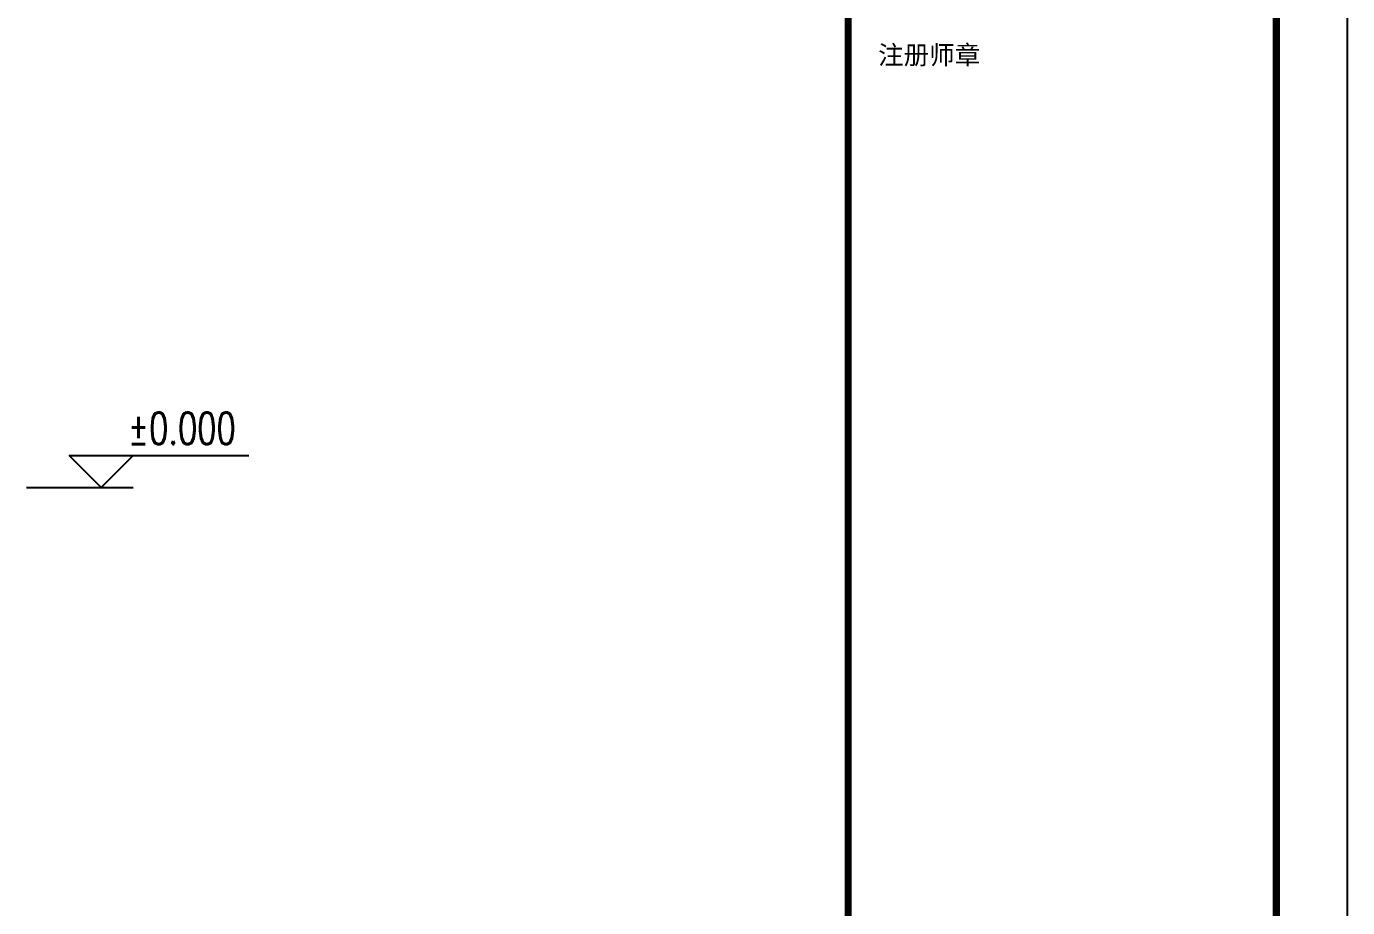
# Model space of a CAD drawing. Extents: x -17471 to 313636, y -71590 to 757901.
# Drawn here: x 253097 to 271636, y 582205 to 594560 of the extents above; entities that cross this region are included whole.
import ezdxf

# ---------------------------------------------------------------- set-up
doc = ezdxf.new("R2010")
doc.units = 0
doc.header["$LTSCALE"] = 1000
doc.header["$MEASUREMENT"] = 0
for name, color, linetype in [('DIM_ELEV', 3, 'Continuous'), ('PUB_TEXT', 7, 'Continuous'), ('PUB_TITLE', 4, 'Continuous'), ('图框', 7, 'Continuous')]:
    doc.layers.add(name, color=color, linetype=linetype)
doc.styles.add('_TCH_DIM', font='SIMPLEX', dxfattribs={"bigfont": 'GBCBIG'})
doc.styles.add('黑体', font='simhei.ttf', dxfattribs={"width": 0.6, "height": 4.3})

# ---------------------------------------------------------------- blocks, each defined once
blk = doc.blocks.new('结构图签1')
at = {"layer": '图框', "color": 4, "const_width": 98.6}
blk.add_lwpolyline([(333761, 58400), (339771, 58400), (339771, 1000), (333761, 1000)], close=True, dxfattribs=at)
at = {"layer": '图框', "color": 4, "style": '黑体'}
blk.add_text('注册师章', height=262.9, dxfattribs=at).set_placement((334183, 38709))

msp = doc.modelspace()

# ---------------------------------------------------------------- linework, layer by layer
at = {"layer": 'DIM_ELEV'}
for p, q in [((254147.4, 588094.9), (253697.4, 588544.9)), ((253697.4, 588544.9), (256217.4, 588544.9)), ((254147.4, 588094.9), (254597.4, 588544.9)), ((253097.4, 588094.9), (254597.4, 588094.9))]:
    msp.add_line(p, q, dxfattribs=at)
at = {"layer": 'PUB_TITLE'}
msp.add_lwpolyline([(187535.9, 555320.6), (271635.9, 555320.6), (271635.9, 614720.6), (187535.9, 614720.6)], close=True, dxfattribs=at)
at = {"layer": 'PUB_TITLE', "const_width": 100}
msp.add_lwpolyline([(190035.9, 556320.6), (270635.9, 556320.6), (270635.9, 613720.6), (190035.9, 613720.6)], close=True, dxfattribs=at)

# ---------------------------------------------------------------- block references
msp.add_blockref('结构图签1', (-69134.7, 555320.6))

# ---------------------------------------------------------------- texts
at = {"layer": 'PUB_TEXT', "style": '_TCH_DIM', "width": 0.705882}
msp.add_text('%%P0.000', height=446.25, dxfattribs=at).set_placement((254522.4, 588702.4))

doc.saveas('drawing.dxf')
